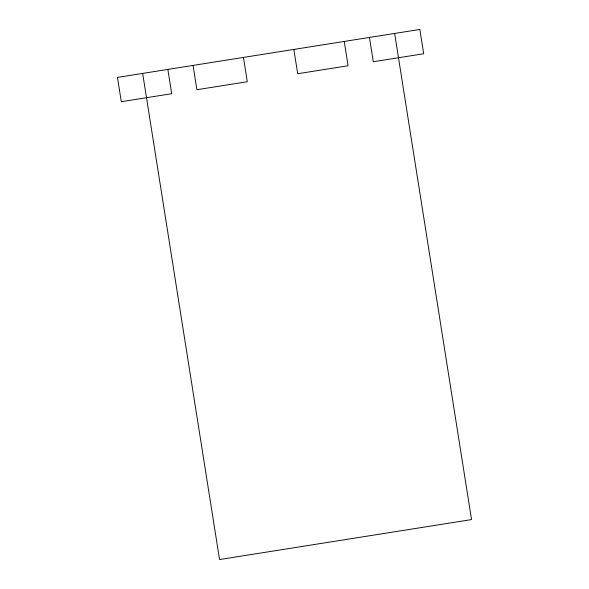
<?xml version="1.0" encoding="UTF-8"?>
<svg xmlns="http://www.w3.org/2000/svg" width="589" height="589" viewBox="0 0 589 589"><rect width="100%" height="100%" fill="white"/><g stroke="black" fill="none" stroke-linecap="round" stroke-linejoin="round"><path stroke-width="0.88" d="M394.645 33.448L471.546 519.594L219.557 559.55L142.656 73.404M369.443 37.438L373.286 61.749L423.69 53.754L419.839 29.45L117.454 77.402L121.297 101.706L171.701 93.717L167.85 69.406M344.248 41.436L348.092 65.747L297.695 73.735L293.845 49.432M243.448 57.42L247.292 81.731L196.895 89.719L193.052 65.416"/></g></svg>
